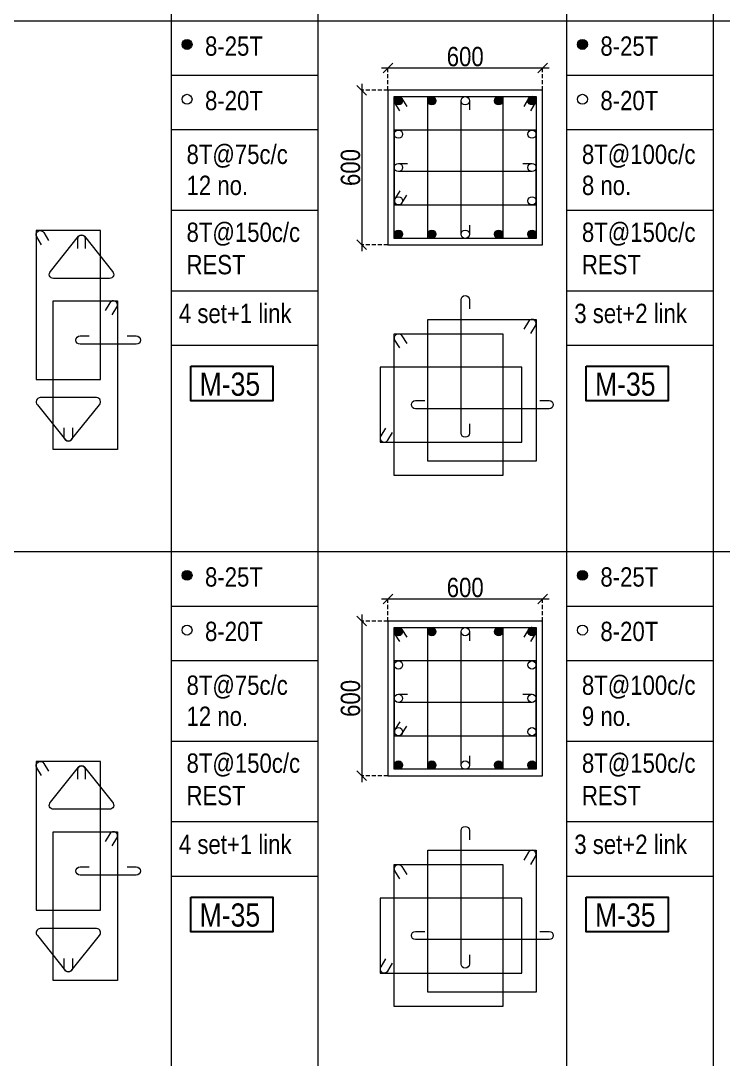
# Model space of a CAD drawing. Header units: millimetres. Extents: x 1112055 to 3390982, y -148532 to 766891.
# Drawn here: x 2289154 to 2300051, y 524959 to 541078 of the extents above; entities that cross this region are included whole.
import ezdxf
from ezdxf.enums import TextEntityAlignment as Align

# ---------------------------------------------------------------- set-up
doc = ezdxf.new("R2010")
doc.units = ezdxf.units.MM
doc.header["$PDMODE"] = 35
doc.header["$PDSIZE"] = -25
doc.linetypes.add('DASHED2', pattern=[0.375, 0.25, -0.125])
doc.linetypes.add('Hidden', pattern=[9.525, 6.35, -3.175])
for name, color, linetype, lineweight in [('B COL. SIZE DIM', 220, 'Continuous', 25), ('B COLSCH', 204, 'Continuous', 20), ('B COLUMN', 1, 'Hidden', 9), ('B STEEL', 34, 'Continuous', 15)]:
    doc.layers.add(name, color=color, linetype=linetype, lineweight=lineweight)
doc.layers.add('B TEXT', color=7, linetype='Continuous')
doc.styles.add('dim inside', font='romans.shx', dxfattribs={"width": 0.8, "height": 125})
doc.styles.add('SWINC', font='swissc.ttf')
doc.dimstyles.new('dim inside', dxfattribs={"dimtxt": 125, "dimasz": 100, "dimexe": 0, "dimexo": 0, "dimgap": 10, "dimtad": 0, "dimdec": 0, "dimzin": 0, "dimdsep": 46, "dimtxsty": 'dim inside', "dimblk": 'SMALL', "dimcen": 0.09, "dimadec": 0, "dimazin": 0, "dimtfac": 1, "dimtdec": 0, "dimtofl": 0, "dimtmove": 0, "dimatfit": 3, "dimfxl": 1, "dimtolj": 1, "dimtzin": 0, "dimarcsym": 2})

# ---------------------------------------------------------------- blocks, each defined once
blk = doc.blocks.new('_Oblique')
at = {"color": 0, "linetype": 'ByBlock', "lineweight": -2}
blk.add_line((-0.5, -0.5), (0.5, 0.5), dxfattribs=at)
blk = doc.blocks.new('*D3412')
at = {"layer": 'B COL. SIZE DIM', "color": 250, "lineweight": 9, "ltscale": 250, "transparency": 16777216}
blk.add_line((2294749, 532105), (2297349, 532105), dxfattribs=at)
at = {"layer": 'B COL. SIZE DIM', "color": 250, "linetype": 'DASHED2', "lineweight": 9, "ltscale": 250, "transparency": 16777216}
for p, q in [((2294849, 531760), (2294849, 532105)), ((2297249, 531760), (2297249, 532105))]:
    blk.add_line(p, q, dxfattribs=at)
at = {"layer": 'Defpoints', "color": 0, "transparency": 16777216}
for p in [(2297249, 532105), (2294849, 531760), (2297249, 531760)]:
    blk.add_point(p, dxfattribs=at)
at = {"layer": 'B COL. SIZE DIM', "color": 250, "lineweight": 9, "transparency": 16777216, "xscale": 150, "yscale": 150, "zscale": 150, "rotation": 180}
blk.add_blockref('_Oblique', (2294849, 532105), dxfattribs=at)
at = {"layer": 'B COL. SIZE DIM', "color": 250, "lineweight": 9, "transparency": 16777216, "xscale": 150, "yscale": 150, "zscale": 150}
blk.add_blockref('_Oblique', (2297249, 532105), dxfattribs=at)
at = {"layer": 'B COL. SIZE DIM', "color": 6, "transparency": 16777216, "insert": (2296049, 532280), "char_height": 300, "attachment_point": 5, "style": 'SWINC'}
blk.add_mtext('\\A1;600', dxfattribs=at)
blk = doc.blocks.new('*D3413')
at = {"layer": 'B COL. SIZE DIM', "color": 250, "lineweight": 9, "ltscale": 250, "transparency": 16777216}
blk.add_line((2294445, 531860), (2294445, 529260), dxfattribs=at)
at = {"layer": 'B COL. SIZE DIM', "color": 250, "linetype": 'DASHED2', "lineweight": 9, "ltscale": 250, "transparency": 16777216}
for p, q in [((2294849, 531760), (2294445, 531760)), ((2294849, 529360), (2294445, 529360))]:
    blk.add_line(p, q, dxfattribs=at)
at = {"layer": 'Defpoints', "color": 0, "transparency": 16777216}
for p in [(2294849, 531760), (2294445, 529360), (2294849, 529360)]:
    blk.add_point(p, dxfattribs=at)
at = {"layer": 'B COL. SIZE DIM', "color": 250, "lineweight": 9, "transparency": 16777216, "xscale": 150, "yscale": 150, "zscale": 150}
for p, rotation in [((2294445, 531760), 90), ((2294445, 529360), 270)]:
    blk.add_blockref('_Oblique', p, dxfattribs=dict(at, rotation=rotation))
at = {"layer": 'B COL. SIZE DIM', "color": 6, "transparency": 16777216, "insert": (2294270, 530560), "char_height": 300, "attachment_point": 5, "rotation": 90, "style": 'SWINC'}
blk.add_mtext('\\A1;600', dxfattribs=at)
blk = doc.blocks.new('*D3414')
at = {"layer": 'B COL. SIZE DIM', "color": 250, "lineweight": 9, "ltscale": 250, "transparency": 16777216}
blk.add_line((2294749, 540345), (2297349, 540345), dxfattribs=at)
at = {"layer": 'B COL. SIZE DIM', "color": 250, "linetype": 'DASHED2', "lineweight": 9, "ltscale": 250, "transparency": 16777216}
for p, q in [((2294849, 540000), (2294849, 540345)), ((2297249, 540000), (2297249, 540345))]:
    blk.add_line(p, q, dxfattribs=at)
at = {"layer": 'Defpoints', "color": 0, "transparency": 16777216}
for p in [(2297249, 540345), (2294849, 540000), (2297249, 540000)]:
    blk.add_point(p, dxfattribs=at)
at = {"layer": 'B COL. SIZE DIM', "color": 250, "lineweight": 9, "transparency": 16777216, "xscale": 150, "yscale": 150, "zscale": 150, "rotation": 180}
blk.add_blockref('_Oblique', (2294849, 540345), dxfattribs=at)
at = {"layer": 'B COL. SIZE DIM', "color": 250, "lineweight": 9, "transparency": 16777216, "xscale": 150, "yscale": 150, "zscale": 150}
blk.add_blockref('_Oblique', (2297249, 540345), dxfattribs=at)
at = {"layer": 'B COL. SIZE DIM', "color": 6, "transparency": 16777216, "insert": (2296049, 540520), "char_height": 300, "attachment_point": 5, "style": 'SWINC'}
blk.add_mtext('\\A1;600', dxfattribs=at)
blk = doc.blocks.new('*D3415')
at = {"layer": 'B COL. SIZE DIM', "color": 250, "lineweight": 9, "ltscale": 250, "transparency": 16777216}
blk.add_line((2294445, 540100), (2294445, 537500), dxfattribs=at)
at = {"layer": 'B COL. SIZE DIM', "color": 250, "linetype": 'DASHED2', "lineweight": 9, "ltscale": 250, "transparency": 16777216}
for p, q in [((2294849, 540000), (2294445, 540000)), ((2294849, 537600), (2294445, 537600))]:
    blk.add_line(p, q, dxfattribs=at)
at = {"layer": 'Defpoints', "color": 0, "transparency": 16777216}
for p in [(2294849, 540000), (2294445, 537600), (2294849, 537600)]:
    blk.add_point(p, dxfattribs=at)
at = {"layer": 'B COL. SIZE DIM', "color": 250, "lineweight": 9, "transparency": 16777216, "xscale": 150, "yscale": 150, "zscale": 150}
for p, rotation in [((2294445, 540000), 90), ((2294445, 537600), 270)]:
    blk.add_blockref('_Oblique', p, dxfattribs=dict(at, rotation=rotation))
at = {"layer": 'B COL. SIZE DIM', "color": 6, "transparency": 16777216, "insert": (2294270, 538800), "char_height": 300, "attachment_point": 5, "rotation": 90, "style": 'SWINC'}
blk.add_mtext('\\A1;600', dxfattribs=at)

msp = doc.modelspace()

# ---------------------------------------------------------------- hatches: boundary and pattern name
at = {"layer": 'B STEEL', "lineweight": 9, "ltscale": 0.5}
h = msp.add_hatch(color=34, dxfattribs=at)
edge = h.paths.add_edge_path()
edge.add_arc((2291734, 540709.4), 76.8, 0, 360)
h = msp.add_hatch(color=34, dxfattribs=at)
edge = h.paths.add_edge_path()
edge.add_arc((2297867.6, 540709.4), 76.8, 0, 360)
h = msp.add_hatch(color=34, dxfattribs=at)
edge = h.paths.add_edge_path()
edge.add_arc((2295013.2, 539836.2), 64, 0, 360)
at = {"layer": 'B STEEL'}
h = msp.add_hatch(color=34, dxfattribs=at)
edge = h.paths.add_edge_path()
edge.add_arc((2295531.2, 539836.2), 64, 0, 360)
h = msp.add_hatch(color=34, dxfattribs=at)
edge = h.paths.add_edge_path()
edge.add_arc((2296567.1, 539836.2), 64, 0, 360)
at = {"layer": 'B STEEL', "lineweight": 9, "ltscale": 0.5}
h = msp.add_hatch(color=34, dxfattribs=at)
edge = h.paths.add_edge_path()
edge.add_arc((2297085.1, 539836.2), 64, 180, 540, ccw=False)
h = msp.add_hatch(color=34, dxfattribs=at)
edge = h.paths.add_edge_path()
edge.add_arc((2295013.2, 537764.2), 64, 0, 360, ccw=False)
at = {"layer": 'B STEEL'}
h = msp.add_hatch(color=34, dxfattribs=at)
edge = h.paths.add_edge_path()
edge.add_arc((2295531.2, 537764.2), 64, 0, 360)
h = msp.add_hatch(color=34, dxfattribs=at)
edge = h.paths.add_edge_path()
edge.add_arc((2296567.1, 537764.2), 64, 0, 360)
at = {"layer": 'B STEEL', "lineweight": 9, "ltscale": 0.5}
h = msp.add_hatch(color=34, dxfattribs=at)
edge = h.paths.add_edge_path()
edge.add_arc((2297085.1, 537764.2), 64, -180, 180)
h = msp.add_hatch(color=34, dxfattribs=at)
edge = h.paths.add_edge_path()
edge.add_arc((2291734, 532469.5), 76.8, 0, 360)
h = msp.add_hatch(color=34, dxfattribs=at)
edge = h.paths.add_edge_path()
edge.add_arc((2297867.6, 532469.5), 76.8, 0, 360)
h = msp.add_hatch(color=34, dxfattribs=at)
edge = h.paths.add_edge_path()
edge.add_arc((2295013.2, 531596.3), 64, 0, 360)
at = {"layer": 'B STEEL'}
h = msp.add_hatch(color=34, dxfattribs=at)
edge = h.paths.add_edge_path()
edge.add_arc((2295531.2, 531596.3), 64, 0, 360)
h = msp.add_hatch(color=34, dxfattribs=at)
edge = h.paths.add_edge_path()
edge.add_arc((2296567.1, 531596.3), 64, 0, 360)
at = {"layer": 'B STEEL', "lineweight": 9, "ltscale": 0.5}
h = msp.add_hatch(color=34, dxfattribs=at)
edge = h.paths.add_edge_path()
edge.add_arc((2297085.1, 531596.3), 64, 180, 540, ccw=False)
h = msp.add_hatch(color=34, dxfattribs=at)
edge = h.paths.add_edge_path()
edge.add_arc((2295013.2, 529524.4), 64, 0, 360, ccw=False)
at = {"layer": 'B STEEL'}
h = msp.add_hatch(color=34, dxfattribs=at)
edge = h.paths.add_edge_path()
edge.add_arc((2295531.2, 529524.4), 64, 0, 360)
h = msp.add_hatch(color=34, dxfattribs=at)
edge = h.paths.add_edge_path()
edge.add_arc((2296567.1, 529524.4), 64, 0, 360)
at = {"layer": 'B STEEL', "lineweight": 9, "ltscale": 0.5}
h = msp.add_hatch(color=34, dxfattribs=at)
edge = h.paths.add_edge_path()
edge.add_arc((2297085.1, 529524.4), 64, -180, 180)

# ---------------------------------------------------------------- linework, layer by layer
at = {"layer": 'B COLSCH', "color": 250, "lineweight": 0}
for p, q in [((2291487.7, 565797.2), (2291487.7, 516358.1)), ((2293762.1, 565797.2), (2293762.1, 507483)), ((2297621.3, 565797.2), (2297621.3, 516358.1)), ((2299895.7, 565797.2), (2299895.7, 507483)), ((2210905.9, 541077.7), (2340021.1, 541077.7)), ((2291487.7, 540232.7), (2293762.1, 540232.7)), ((2297621.3, 540232.7), (2299895.7, 540232.7)), ((2291487.7, 539387.7), (2293762.1, 539387.7)), ((2297621.3, 539387.7), (2299895.7, 539387.7)), ((2291487.7, 538137.9), (2293762.1, 538137.9)), ((2297621.3, 538137.9), (2299895.7, 538137.9)), ((2291487.7, 536888.1), (2293762.1, 536888.1)), ((2297621.3, 536888.1), (2299895.7, 536888.1)), ((2291487.7, 536043.2), (2293762.1, 536043.2)), ((2297621.3, 536043.2), (2299895.7, 536043.2)), ((2210905.9, 532837.8), (2340021.1, 532837.8)), ((2291487.7, 531992.8), (2293762.1, 531992.8)), ((2297621.3, 531992.8), (2299895.7, 531992.8)), ((2291487.7, 531147.8), (2293762.1, 531147.8)), ((2297621.3, 531147.8), (2299895.7, 531147.8)), ((2291487.7, 529898.1), (2293762.1, 529898.1)), ((2297621.3, 529898.1), (2299895.7, 529898.1)), ((2291487.7, 528648.3), (2293762.1, 528648.3)), ((2297621.3, 528648.3), (2299895.7, 528648.3)), ((2291487.7, 527803.3), (2293762.1, 527803.3)), ((2297621.3, 527803.3), (2299895.7, 527803.3))]:
    msp.add_line(p, q, dxfattribs=at)
at = {"layer": 'B COLUMN', "color": 1, "linetype": 'ByBlock', "lineweight": 20}
for points in [[(2294849.2, 537600.2), (2297249.2, 537600.2), (2297249.2, 540000.2), (2294849.2, 540000.2)], [(2294849.2, 529360.4), (2297249.2, 529360.4), (2297249.2, 531760.4), (2294849.2, 531760.4)]]:
    msp.add_lwpolyline(points, close=True, dxfattribs=at)
at = {"layer": 'B STEEL', "color": 34, "lineweight": 9, "ltscale": 0.5}
for points in [[(2295033.4, 539681.2), (2294958.7, 539802.6, -1), (2295067.7, 539869.7), (2295142.5, 539748.3)], [(2296113.2, 537906.9), (2296113.2, 537764.2, -1), (2295985.1, 537764.2), (2295985.1, 539836.2, -1), (2296113.2, 539836.2), (2296113.2, 539693.5)], [(2297064.9, 539681.2), (2297139.7, 539802.6, 1), (2297030.6, 539869.7), (2296955.8, 539748.3)], [(2296942.5, 538864.2), (2297085.1, 538864.2, -1), (2297085.1, 538736.2), (2295013.2, 538736.2, -1), (2295013.2, 538864.2), (2295155.8, 538864.2)], [(2295033.4, 538437.3), (2294958.7, 538315.8, 1), (2295067.7, 538248.7), (2295142.5, 538370.1)], [(2289477.2, 537602.1), (2289402.4, 537723.6, -1), (2289511.5, 537790.7), (2289586.2, 537669.2)], [(2290160.1, 537545.2), (2290160.1, 537687.8, 1), (2290032.1, 537687.8), (2290032.1, 537545.2)], [(2296113.2, 534819.4), (2296113.2, 534676.7, -1), (2295985.1, 534676.7), (2295985.1, 536748.7, -1), (2296113.2, 536748.7), (2296113.2, 536606.1)], [(2290571.3, 536511.4), (2290646.1, 536632.9, 1), (2290537, 536700), (2290462.3, 536578.5)], [(2297064.9, 536223.4), (2297139.7, 536344.9, 1), (2297030.6, 536412), (2296955.8, 536290.5)], [(2290802.8, 536185.2), (2290945.5, 536185.2, -1), (2290945.5, 536057.1), (2290073.5, 536057.1, -1), (2290073.5, 536185.2), (2290216.1, 536185.2)], [(2295033.4, 536000.3), (2294958.7, 536121.8, -1), (2295067.7, 536188.9), (2295142.5, 536067.4)], [(2297208.1, 535183.4), (2297350.7, 535183.4, -1), (2297350.7, 535055.3), (2295278.7, 535055.3, -1), (2295278.7, 535183.4), (2295421.4, 535183.4)], [(2289957, 534761.4), (2289957, 534618.7, -1), (2289828.9, 534618.7), (2289828.9, 534761.4)], [(2294812.1, 534756.4), (2294737.4, 534634.9, 1), (2294846.4, 534567.8), (2294921.2, 534689.3)], [(2295033.4, 531441.3), (2294958.7, 531562.8, -1), (2295067.7, 531629.9), (2295142.5, 531508.4)], [(2296113.2, 529667), (2296113.2, 529524.4, -1), (2295985.1, 529524.4), (2295985.1, 531596.3, -1), (2296113.2, 531596.3), (2296113.2, 531453.7)], [(2297064.9, 531441.3), (2297139.7, 531562.8, 1), (2297030.6, 531629.9), (2296955.8, 531508.4)], [(2296942.5, 530624.4), (2297085.1, 530624.4, -1), (2297085.1, 530496.3), (2295013.2, 530496.3, -1), (2295013.2, 530624.4), (2295155.8, 530624.4)], [(2295033.4, 530197.4), (2294958.7, 530075.9, 1), (2295067.7, 530008.8), (2295142.5, 530130.3)], [(2289477.2, 529362.2), (2289402.4, 529483.7, -1), (2289511.5, 529550.8), (2289586.2, 529429.3)], [(2290160.1, 529305.3), (2290160.1, 529448, 1), (2290032.1, 529448), (2290032.1, 529305.3)], [(2296113.2, 526579.5), (2296113.2, 526436.9, -1), (2295985.1, 526436.9), (2295985.1, 528508.9, -1), (2296113.2, 528508.9), (2296113.2, 528366.2)], [(2290571.3, 528271.6), (2290646.1, 528393.1, 1), (2290537, 528460.2), (2290462.3, 528338.7)], [(2297064.9, 527983.5), (2297139.7, 528105, 1), (2297030.6, 528172.1), (2296955.8, 528050.6)], [(2290802.8, 527945.3), (2290945.5, 527945.3, -1), (2290945.5, 527817.3), (2290073.5, 527817.3, -1), (2290073.5, 527945.3), (2290216.1, 527945.3)], [(2295033.4, 527760.5), (2294958.7, 527881.9, -1), (2295067.7, 527949.1), (2295142.5, 527827.6)], [(2297208.1, 526943.5), (2297350.7, 526943.5, -1), (2297350.7, 526815.5), (2295278.7, 526815.5, -1), (2295278.7, 526943.5), (2295421.4, 526943.5)], [(2289957, 526521.5), (2289957, 526378.9, -1), (2289828.9, 526378.9), (2289828.9, 526521.5)], [(2294812.1, 526516.6), (2294737.4, 526395.1, 1), (2294846.4, 526328), (2294921.2, 526449.5)]]:
    msp.add_lwpolyline(points, format="xyb", dxfattribs=at)
for points in [[(2296631.2, 539900.2), (2296631.2, 537700.2), (2294949.2, 537700.2), (2294949.2, 539900.2)], [(2297149.2, 539900.2), (2297149.2, 537700.2), (2295467.1, 537700.2), (2295467.1, 539900.2)], [(2294949.2, 538218.2), (2297149.2, 538218.2), (2297149.2, 539382.2), (2294949.2, 539382.2)], [(2289392.9, 535511.8), (2290392.9, 535511.8), (2290392.9, 537821.1), (2289392.9, 537821.1)], [(2289655.6, 536730.5), (2290655.6, 536730.5), (2290655.6, 534421.1), (2289655.6, 534421.1)], [(2297149.2, 536442.4), (2297149.2, 534242.4), (2295467.1, 534242.4), (2295467.1, 536442.4)], [(2296631.2, 536219.4), (2296631.2, 534019.4), (2294949.2, 534019.4), (2294949.2, 536219.4)], [(2294727.9, 534537.3), (2296927.9, 534537.3), (2296927.9, 535701.4), (2294727.9, 535701.4)], [(2296631.2, 531660.4), (2296631.2, 529460.4), (2294949.2, 529460.4), (2294949.2, 531660.4)], [(2297149.2, 531660.4), (2297149.2, 529460.4), (2295467.1, 529460.4), (2295467.1, 531660.4)], [(2294949.2, 529978.4), (2297149.2, 529978.4), (2297149.2, 531142.4), (2294949.2, 531142.4)], [(2289392.9, 527271.9), (2290392.9, 527271.9), (2290392.9, 529581.3), (2289392.9, 529581.3)], [(2289655.6, 528490.6), (2290655.6, 528490.6), (2290655.6, 526181.3), (2289655.6, 526181.3)], [(2297149.2, 528202.6), (2297149.2, 526002.6), (2295467.1, 526002.6), (2295467.1, 528202.6)], [(2296631.2, 527979.5), (2296631.2, 525779.5), (2294949.2, 525779.5), (2294949.2, 527979.5)], [(2294727.9, 526297.5), (2296927.9, 526297.5), (2296927.9, 527461.5), (2294727.9, 527461.5)]]:
    msp.add_lwpolyline(points, close=True, dxfattribs=at)
for points in [[(2290141.3, 537733.2), (2290577.3, 537187.8, -0.6687154), (2290532.1, 537078.5), (2289660.1, 537078.5, -0.6687154), (2289614.9, 537187.8), (2290050.9, 537733.2, -0.4133445)], [(2289938.1, 534573.4), (2290374.1, 535118.7, 0.6687154), (2290328.9, 535228.1), (2289457, 535228.1, 0.6687154), (2289411.8, 535118.7), (2289847.7, 534573.4, 0.4133445)], [(2290141.3, 529493.3), (2290577.3, 528948, -0.6687154), (2290532.1, 528838.6), (2289660.1, 528838.6, -0.6687154), (2289614.9, 528948), (2290050.9, 529493.3, -0.4133445)], [(2289938.1, 526333.6), (2290374.1, 526878.9, 0.6687154), (2290328.9, 526988.2), (2289457, 526988.2, 0.6687154), (2289411.8, 526878.9), (2289847.7, 526333.6, 0.4133445)]]:
    msp.add_lwpolyline(points, format="xyb", close=True, dxfattribs=at)
for centre, radius in [((2291734, 540709.4), 76.8), ((2297867.6, 540709.4), 76.8), ((2291734, 539859.1), 76.8), ((2295013.2, 539836.2), 64), ((2295531.2, 539836.2), 64), ((2296049.2, 539836.2), 64), ((2296567.1, 539836.2), 64), ((2297085.1, 539836.2), 64), ((2297867.6, 539859.1), 76.8), ((2295013.2, 539318.2), 64), ((2297085.1, 539318.2), 64), ((2295013.2, 538800.2), 64), ((2297085.1, 538800.2), 64), ((2295013.2, 538282.2), 64), ((2297085.1, 538282.2), 64), ((2295013.2, 537764.2), 64), ((2295531.2, 537764.2), 64), ((2296049.2, 537764.2), 64), ((2296567.1, 537764.2), 64), ((2297085.1, 537764.2), 64), ((2291734, 532469.5), 76.8), ((2297867.6, 532469.5), 76.8), ((2291734, 531619.3), 76.8), ((2295013.2, 531596.3), 64), ((2295531.2, 531596.3), 64), ((2296049.2, 531596.3), 64), ((2296567.1, 531596.3), 64), ((2297085.1, 531596.3), 64), ((2297867.6, 531619.3), 76.8), ((2295013.2, 531078.4), 64), ((2297085.1, 531078.4), 64), ((2295013.2, 530560.4), 64), ((2297085.1, 530560.4), 64), ((2295013.2, 530042.4), 64), ((2297085.1, 530042.4), 64), ((2295013.2, 529524.4), 64), ((2295531.2, 529524.4), 64), ((2296049.2, 529524.4), 64), ((2296567.1, 529524.4), 64), ((2297085.1, 529524.4), 64)]:
    msp.add_circle(centre, radius, dxfattribs=at)
at = {"layer": 'B TEXT', "color": 1}
for points in [[(2291791.4, 535714.1), (2293066, 535714.1), (2293066, 535176.1), (2291791.4, 535176.1)], [(2297925, 535714.1), (2299199.6, 535714.1), (2299199.6, 535176.1), (2297925, 535176.1)], [(2291791.4, 527474.3), (2293066, 527474.3), (2293066, 526936.3), (2291791.4, 526936.3)], [(2297925, 527474.3), (2299199.6, 527474.3), (2299199.6, 526936.3), (2297925, 526936.3)]]:
    msp.add_lwpolyline(points, close=True, dxfattribs=at)

# ---------------------------------------------------------------- texts
at = {"layer": 'B TEXT', "style": 'SWINC'}
for s, p in [('8-25T', (2292012.5, 540534.8)), ('8-25T', (2298146.1, 540534.8)), ('8-20T', (2292012.5, 539689.8)), ('8-20T', (2298146.1, 539689.8)), ('8T@75c/c', (2291725.6, 538855)), ('8T@100c/c', (2297859.2, 538855)), ('12 no.', (2291725.6, 538373.2)), ('8 no.', (2297859.2, 538373.2)), ('8T@150c/c', (2291725.6, 537645.1)), ('8T@150c/c', (2297859.2, 537645.1)), ('REST', (2291725.6, 537142.7)), ('REST', (2297859.2, 537142.7)), ('4 set+1 link', (2291607.2, 536385.7)), ('3 set+2 link', (2297740.9, 536385.7)), ('8-25T', (2292012.5, 532295)), ('8-25T', (2298146.1, 532295)), ('8-20T', (2292012.5, 531450)), ('8-20T', (2298146.1, 531450)), ('8T@75c/c', (2291725.6, 530615.1)), ('8T@100c/c', (2297859.2, 530615.1)), ('12 no.', (2291725.6, 530133.4)), ('9 no.', (2297859.2, 530133.4)), ('8T@150c/c', (2291725.6, 529405.2)), ('8T@150c/c', (2297859.2, 529405.2)), ('REST', (2291725.6, 528902.8)), ('REST', (2297859.2, 528902.8)), ('4 set+1 link', (2291607.2, 528145.8)), ('3 set+2 link', (2297740.9, 528145.8))]:
    msp.add_text(s, height=300, dxfattribs=at).set_placement(p)
at = {"layer": 'B TEXT', "color": 1, "style": 'SWINC'}
for p in [(2291928.7, 535149.6), (2298062.3, 535149.6), (2291928.7, 526909.8), (2298062.3, 526909.8)]:
    msp.add_text('M-35', height=360, dxfattribs=at).set_placement(p, align=Align.BOTTOM_LEFT)

# ---------------------------------------------------------------- dimensions: what is measured, and where the dimension line sits
at = {"layer": 'B COL. SIZE DIM', "color": 250, "ltscale": 250}
for base, p1, p2, picture, middle in [((2297249.2, 540345.2), (2294849.2, 540000.2), (2297249.2, 540000.2), '*D3414', (2296049.2, 540520.2)), ((2297249.2, 532105.3), (2294849.2, 531760.4), (2297249.2, 531760.4), '*D3412', (2296049.2, 532280.3))]:
    dim = msp.add_linear_dim(base=base, p1=p1, p2=p2, dimstyle='dim inside', override={"dimtxt": 300, "dimasz": 150, "dimgap": 25, "dimtad": 3, "dimlfac": 0.25, "dimtxsty": 'SWINC', "dimblk1": 'Oblique', "dimblk2": 'Oblique', "dimsah": 1, "dimdle": 100, "dimclrd": 250, "dimclre": 250, "dimclrt": 6, "dimfxl": 1000, "dimlwd": 9, "dimlwe": 9}, dxfattribs=at)
    dim.commit()
    dim.dimension.update_dxf_attribs({"geometry": picture, "text_midpoint": middle})
for base, p1, p2, picture, middle in [((2294445.3, 537600.2), (2294849.2, 540000.2), (2294849.2, 537600.2), '*D3415', (2294270.3, 538800.2)), ((2294445.3, 529360.4), (2294849.2, 531760.4), (2294849.2, 529360.4), '*D3413', (2294270.3, 530560.4))]:
    dim = msp.add_linear_dim(base=base, p1=p1, p2=p2, angle=90, dimstyle='dim inside', override={"dimtxt": 300, "dimasz": 150, "dimgap": 25, "dimtad": 3, "dimlfac": 0.25, "dimtxsty": 'SWINC', "dimblk1": 'Oblique', "dimblk2": 'Oblique', "dimsah": 1, "dimdle": 100, "dimclrd": 250, "dimclre": 250, "dimclrt": 6, "dimfxl": 1000, "dimlwd": 9, "dimlwe": 9}, dxfattribs=at)
    dim.commit()
    dim.dimension.update_dxf_attribs({"geometry": picture, "text_midpoint": middle})

doc.saveas('drawing.dxf')
